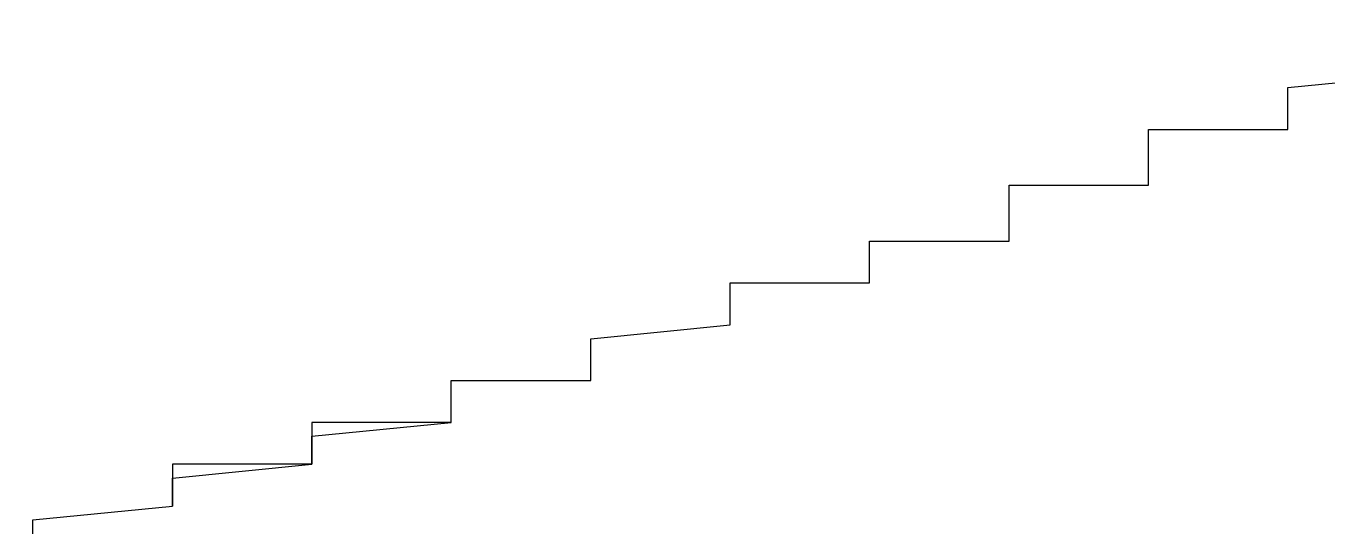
# Model space of a CAD drawing. Header units: millimetres. Extents: x -174040 to 151923, y -227569 to 142020.
# Drawn here: x -116684 to -115751, y -1306 to -947 of the extents above; entities that cross this region are included whole.
import ezdxf

# ---------------------------------------------------------------- set-up
doc = ezdxf.new("R2010")
doc.units = ezdxf.units.MM
doc.header["$LTSCALE"] = 5
doc.linetypes.add('E-RG-1F$0$$0$DOTE', pattern=[2.42, 2, -0.2, 0.02, -0.2])
for name, color, linetype in [('00外装饰面', 21, 'Continuous'), ('A—轴线、尺寸', 1, 'Continuous'), ('E1-RI-3F$0$J-DOTE轴线', 1, 'Continuous'), ('轴线100', 1, 'Continuous')]:
    doc.layers.add(name, color=color, linetype=linetype)
doc.layers.add('E1-RI-3F$0$A-GLAZ', color=6, linetype='Continuous', lineweight=5)
doc.styles.add('ARIAL', font='arial.ttf')
doc.dimstyles.new('200', dxfattribs={"dimscale": 200, "dimtxt": 2.5, "dimasz": 2, "dimexe": 1, "dimexo": 1, "dimgap": 0.8, "dimtad": 1, "dimdec": 0, "dimdsep": 46, "dimtxsty": 'ARIAL', "dimblk1": 'ARCHTICK', "dimblk2": 'ARCHTICK', "dimsah": 1, "dimcen": -0.9, "dimdle": 1, "dimclrd": 256, "dimclre": 256, "dimclrt": 40, "dimaunit": 1, "dimadec": 0, "dimazin": 0, "dimtfac": 0.35, "dimtdec": 0, "dimtix": 1, "dimtmove": 2, "dimatfit": 3, "dimldrblk": 'ARCHTICK', "dimfxl": 0, "dimtvp": 0.8, "dimtolj": 1, "dimtzin": 0, "dimarcsym": 0})

# ---------------------------------------------------------------- blocks, each defined once
blk = doc.blocks.new('_ArchTick')
at = {"color": 0, "linetype": 'ByBlock', "const_width": 0.15}
blk.add_lwpolyline([(-0.5, -0.5), (0.5, 0.5)], dxfattribs=at)
blk = doc.blocks.new('*D205')
at = {"layer": 'A—轴线、尺寸', "linetype": 'ByBlock', "lineweight": -2}
for p, q in [((-113662.22, 3512.54), (-111806.54, -5253.37)), ((-120663.67, 2786.61), (-118654.77, -6703.09)), ((-111652.3, -5016.28), (-116518.79, -6046.49)), ((-118891.86, -6548.85), (-118286.99, -6420.8))]:
    blk.add_line(p, q, dxfattribs=at)
at = {"layer": 'Defpoints', "color": 0, "linetype": 'ByBlock'}
for p in [(-113703.64, 3708.2), (-120705.09, 2982.27), (-111847.96, -5057.7)]:
    blk.add_point(p, dxfattribs=at)
at = {"layer": 'A—轴线、尺寸', "linetype": 'ByBlock', "lineweight": -2, "xscale": 400, "yscale": 400, "zscale": 400}
for p, rotation in [((-111847.96, -5057.7), 11.95264845949663), ((-118696.19, -6507.43), 191.9526484594966)]:
    blk.add_blockref('_ArchTick', p, dxfattribs=dict(at, rotation=rotation))
at = {"layer": 'A—轴线、尺寸', "color": 40, "linetype": 'ByBlock', "insert": (-117455.96, -5982.97), "char_height": 500, "attachment_point": 5, "rotation": 11.95265, "style": 'ARIAL'}
blk.add_mtext('\\A1;7000', dxfattribs=at)
blk = doc.blocks.new('*D250')
at = {"layer": 'A—轴线、尺寸', "linetype": 'ByBlock', "lineweight": -2}
for p, q in [((-113765.77, 4001.69), (-111599.43, -6231.69)), ((-141374.06, -779.91), (-138992.37, -12030.58)), ((-139229.45, -11876.34), (-111445.19, -5994.61))]:
    blk.add_line(p, q, dxfattribs=at)
at = {"layer": 'Defpoints', "color": 0, "linetype": 'ByBlock'}
for p in [(-113807.19, 4197.36), (-141415.48, -584.25), (-111640.85, -6036.03)]:
    blk.add_point(p, dxfattribs=at)
at = {"layer": 'A—轴线、尺寸', "linetype": 'ByBlock', "lineweight": -2, "xscale": 400, "yscale": 400, "zscale": 400}
for p, rotation in [((-111640.85, -6036.03), 11.95264845949663), ((-139033.79, -11834.92), 191.9526484594966)]:
    blk.add_blockref('_ArchTick', p, dxfattribs=dict(at, rotation=rotation))
at = {"layer": 'A—轴线、尺寸', "color": 40, "linetype": 'ByBlock', "insert": (-125423.33, -8529.19), "char_height": 500, "attachment_point": 5, "rotation": 11.95265, "style": 'ARIAL'}
blk.add_mtext('\\A1;28000', dxfattribs=at)
blk = doc.blocks.new('A$C1C9D1350')
at = {"layer": '轴线100', "linetype": 'E-RG-1F$0$$0$DOTE'}
blk.add_arc((-185606.87, -484410.07), 487500, 90.1310594, 98.0275648, dxfattribs=at)

msp = doc.modelspace()

# ---------------------------------------------------------------- linework, layer by layer
at = {"layer": '00外装饰面', "linetype": 'ByBlock', "ltscale": 5}
msp.add_lwpolyline([(-134258.8, -2040.11), (-134130.33, -2646.92, -0.034352), (-67514.07, 2263.76), (-67252.44, 5211.15)], format="xyb", dxfattribs=at)
at = {"layer": 'E1-RI-3F$0$A-GLAZ', "color": 8}
for p, q in [((-115778.71, -991.3), (-115678.71, -981.3)), ((-115778.71, -1001.3), (-115778.71, -991.3)), ((-115778.71, -991.3), (-115778.71, -991.3)), ((-115778.71, -1011.3), (-115778.71, -1001.3)), ((-115778.71, -1001.3), (-115778.71, -1001.3)), ((-115778.71, -1001.3), (-115778.71, -1001.3)), ((-115778.71, -1021.3), (-115778.71, -1011.3)), ((-115778.71, -1011.3), (-115778.71, -1011.3)), ((-115878.71, -1031.3), (-115878.71, -1021.3)), ((-115878.71, -1021.3), (-115778.71, -1021.3)), ((-115778.71, -1021.3), (-115778.71, -1021.3)), ((-115878.71, -1041.3), (-115878.71, -1031.3)), ((-115878.71, -1031.3), (-115878.71, -1031.3)), ((-115878.71, -1051.3), (-115878.71, -1041.3)), ((-115878.71, -1041.3), (-115878.71, -1041.3)), ((-115878.71, -1041.3), (-115878.71, -1041.3)), ((-115878.71, -1061.3), (-115878.71, -1051.3)), ((-115878.71, -1051.3), (-115878.71, -1051.3)), ((-115978.71, -1071.3), (-115978.71, -1061.3)), ((-115978.71, -1061.3), (-115878.71, -1061.3)), ((-115878.71, -1061.3), (-115878.71, -1061.3)), ((-115978.71, -1081.3), (-115978.71, -1071.3)), ((-115978.71, -1071.3), (-115978.71, -1071.3)), ((-115978.71, -1091.3), (-115978.71, -1081.3)), ((-115978.71, -1081.3), (-115978.71, -1081.3)), ((-115978.71, -1081.3), (-115978.71, -1081.3)), ((-115978.71, -1101.3), (-115978.71, -1091.3)), ((-115978.71, -1091.3), (-115978.71, -1091.3)), ((-116078.71, -1111.3), (-116078.71, -1101.3)), ((-116078.71, -1101.3), (-116078.71, -1101.3)), ((-116078.71, -1101.3), (-115978.71, -1101.3)), ((-116078.71, -1121.3), (-116078.71, -1111.3)), ((-116078.71, -1111.3), (-116078.71, -1111.3)), ((-116078.71, -1111.3), (-116078.71, -1111.3)), ((-116078.71, -1131.3), (-116078.71, -1121.3)), ((-116078.71, -1121.3), (-116078.71, -1121.3)), ((-116178.71, -1141.3), (-116178.71, -1131.3)), ((-116178.71, -1131.3), (-116078.71, -1131.3)), ((-116078.71, -1131.3), (-116078.71, -1131.3)), ((-116178.71, -1151.3), (-116178.71, -1141.3)), ((-116178.71, -1141.3), (-116178.71, -1141.3)), ((-116178.71, -1161.3), (-116178.71, -1151.3)), ((-116178.71, -1151.3), (-116178.71, -1151.3)), ((-116178.71, -1151.3), (-116178.71, -1151.3)), ((-116278.71, -1171.3), (-116178.71, -1161.3)), ((-116178.71, -1161.3), (-116178.71, -1161.3)), ((-116178.71, -1161.3), (-116178.71, -1161.3)), ((-116278.71, -1181.3), (-116278.71, -1171.3)), ((-116278.71, -1171.3), (-116278.71, -1171.3)), ((-116278.71, -1171.3), (-116278.71, -1171.3)), ((-116278.71, -1191.3), (-116278.71, -1181.3)), ((-116278.71, -1181.3), (-116278.71, -1181.3)), ((-116278.71, -1201.3), (-116278.71, -1191.3)), ((-116278.71, -1191.3), (-116278.71, -1191.3)), ((-116278.71, -1191.3), (-116278.71, -1191.3)), ((-116378.71, -1211.3), (-116378.71, -1201.3)), ((-116378.71, -1201.3), (-116378.71, -1201.3)), ((-116378.71, -1201.3), (-116278.71, -1201.3)), ((-116378.71, -1221.3), (-116378.71, -1211.3)), ((-116378.71, -1211.3), (-116378.71, -1211.3)), ((-116378.71, -1211.3), (-116378.71, -1211.3)), ((-116378.71, -1231.3), (-116378.71, -1221.3)), ((-116378.71, -1221.3), (-116378.71, -1221.3)), ((-116478.71, -1241.3), (-116378.71, -1231.3)), ((-116378.71, -1231.3), (-116378.71, -1231.3)), ((-116378.71, -1231.3), (-116378.71, -1231.3)), ((-116478.71, -1251.3), (-116478.71, -1241.3)), ((-116478.71, -1241.3), (-116478.71, -1241.3)), ((-116478.71, -1241.3), (-116478.71, -1241.3)), ((-116478.71, -1261.3), (-116478.71, -1251.3)), ((-116478.71, -1251.3), (-116478.71, -1251.3)), ((-116478.71, -1251.3), (-116478.71, -1251.3)), ((-116578.71, -1271.3), (-116478.71, -1261.3)), ((-116478.71, -1261.3), (-116478.71, -1261.3)), ((-116478.71, -1261.3), (-116478.71, -1261.3)), ((-116578.71, -1281.3), (-116578.71, -1271.3)), ((-116578.71, -1271.3), (-116578.71, -1271.3)), ((-116578.71, -1271.3), (-116578.71, -1271.3)), ((-116578.71, -1291.3), (-116578.71, -1281.3)), ((-116578.71, -1281.3), (-116578.71, -1281.3)), ((-116578.71, -1281.3), (-116578.71, -1281.3)), ((-116678.71, -1301.3), (-116578.71, -1291.3)), ((-116578.71, -1291.3), (-116578.71, -1291.3)), ((-116578.71, -1291.3), (-116578.71, -1291.3)), ((-116678.71, -1311.3), (-116678.71, -1301.3)), ((-116678.71, -1301.3), (-116678.71, -1301.3)), ((-116678.71, -1301.3), (-116678.71, -1301.3))]:
    msp.add_line(p, q, dxfattribs=at)
msp.add_polyline3d([(-116378.71, -1231.3, 0), (-116478.71, -1231.3, 0), (-116478.71, -1231.3, 0), (-116478.71, -1231.3, 0), (-116478.71, -1231.3, 0), (-116478.71, -1231.3, 0), (-116478.71, -1231.3, 0), (-116478.71, -1241.3, 0), (-116478.71, -1241.3, 0), (-116478.71, -1241.3, 0), (-116478.71, -1241.3, 0), (-116478.71, -1241.3, 0), (-116478.71, -1241.3, 0), (-116478.71, -1241.3, 0), (-116478.71, -1241.3, 0), (-116478.71, -1241.3, 0), (-116478.71, -1241.3, 0), (-116478.71, -1241.3, 0), (-116478.71, -1241.3, 0), (-116478.71, -1241.3, 0), (-116478.71, -1241.3, 0), (-116478.71, -1241.3, 0), (-116478.71, -1241.3, 0), (-116478.71, -1241.3, 0), (-116478.71, -1241.3, 0), (-116478.71, -1241.3, 0), (-116478.71, -1241.3, 0), (-116478.71, -1241.3, 0), (-116478.71, -1241.3, 0), (-116478.71, -1241.3, 0), (-116478.71, -1241.3, 0), (-116478.71, -1251.3, 0), (-116478.71, -1251.3, 0), (-116478.71, -1251.3, 0), (-116478.71, -1251.3, 0), (-116478.71, -1251.3, 0), (-116478.71, -1251.3, 0), (-116478.71, -1251.3, 0), (-116478.71, -1251.3, 0), (-116478.71, -1251.3, 0), (-116478.71, -1251.3, 0), (-116478.71, -1251.3, 0), (-116478.71, -1251.3, 0), (-116478.71, -1251.3, 0), (-116478.71, -1251.3, 0), (-116478.71, -1251.3, 0), (-116478.71, -1251.3, 0), (-116478.71, -1251.3, 0), (-116478.71, -1251.3, 0), (-116478.71, -1251.3, 0), (-116478.71, -1251.3, 0), (-116478.71, -1251.3, 0), (-116478.71, -1251.3, 0), (-116478.71, -1251.3, 0), (-116478.71, -1251.3, 0), (-116478.71, -1261.3, 0), (-116478.71, -1261.3, 0), (-116478.71, -1261.3, 0), (-116478.71, -1261.3, 0), (-116478.71, -1261.3, 0), (-116478.71, -1261.3, 0), (-116478.71, -1261.3, 0), (-116478.71, -1261.3, 0), (-116478.71, -1261.3, 0), (-116478.71, -1261.3, 0), (-116478.71, -1261.3, 0), (-116478.71, -1261.3, 0), (-116478.71, -1261.3, 0), (-116478.71, -1261.3, 0), (-116478.71, -1261.3, 0), (-116478.71, -1261.3, 0), (-116478.71, -1261.3, 0), (-116478.71, -1261.3, 0), (-116478.71, -1261.3, 0), (-116478.71, -1261.3, 0), (-116478.71, -1261.3, 0), (-116578.71, -1261.3, 0), (-116578.71, -1261.3, 0), (-116578.71, -1261.3, 0), (-116578.71, -1271.3, 0), (-116578.71, -1271.3, 0), (-116578.71, -1271.3, 0), (-116578.71, -1271.3, 0), (-116578.71, -1271.3, 0), (-116578.71, -1271.3, 0), (-116578.71, -1271.3, 0), (-116578.71, -1271.3, 0), (-116578.71, -1271.3, 0), (-116578.71, -1271.3, 0), (-116578.71, -1271.3, 0), (-116578.71, -1271.3, 0), (-116578.71, -1271.3, 0), (-116578.71, -1271.3, 0), (-116578.71, -1271.3, 0), (-116578.71, -1271.3, 0), (-116578.71, -1271.3, 0), (-116578.71, -1271.3, 0), (-116578.71, -1271.3, 0), (-116578.71, -1271.3, 0), (-116578.71, -1271.3, 0), (-116578.71, -1271.3, 0), (-116578.71, -1271.3, 0), (-116578.71, -1271.3, 0), (-116578.71, -1281.3, 0), (-116578.71, -1281.3, 0), (-116578.71, -1281.3, 0), (-116578.71, -1281.3, 0), (-116578.71, -1281.3, 0), (-116578.71, -1281.3, 0), (-116578.71, -1281.3, 0), (-116578.71, -1281.3, 0), (-116578.71, -1281.3, 0), (-116578.71, -1281.3, 0), (-116578.71, -1281.3, 0), (-116578.71, -1281.3, 0), (-116578.71, -1281.3, 0), (-116578.71, -1281.3, 0), (-116578.71, -1281.3, 0), (-116578.71, -1281.3, 0), (-116578.71, -1281.3, 0), (-116578.71, -1281.3, 0), (-116578.71, -1281.3, 0), (-116578.71, -1281.3, 0), (-116578.71, -1281.3, 0), (-116578.71, -1281.3, 0), (-116578.71, -1281.3, 0), (-116578.71, -1281.3, 0), (-116578.71, -1291.3, 0)], dxfattribs=at)
at = {"layer": 'E1-RI-3F$0$J-DOTE轴线'}
msp.add_lwpolyline([(-67538.25, 5387.11), (-67788.76, 2562.3, 0.034032), (-133894.97, -2310.23), (-134005.91, -1786.15)], format="xyb", dxfattribs=at)

# ---------------------------------------------------------------- block references
at = {"layer": '轴线100'}
msp.add_blockref('A$C1C9D1350', (120517.36, -520.57), dxfattribs=at)

# ---------------------------------------------------------------- dimensions: what is measured, and where the dimension line sits
at = {"layer": 'A—轴线、尺寸', "linetype": 'ByBlock'}
dim = msp.add_linear_dim(base=(-111640.85, -6036.03), p1=(-141415.48, -584.25), p2=(-113807.19, 4197.36), angle=11.95265, dimstyle='200', dxfattribs=at)
dim.commit()
dim.dimension.update_dxf_attribs({"geometry": '*D250', "text_midpoint": (-125423.33, -8529.19)})
dim = msp.add_linear_dim(base=(-111847.96, -5057.7), p1=(-120705.09, 2982.27), p2=(-113703.64, 3708.2), angle=11.95265, dimstyle='200', dxfattribs=at)
dim.commit()
dim.dimension.update_dxf_attribs({"geometry": '*D205', "text_midpoint": (-117455.96, -5982.97), "dimtype": 160})

doc.saveas('drawing.dxf')
